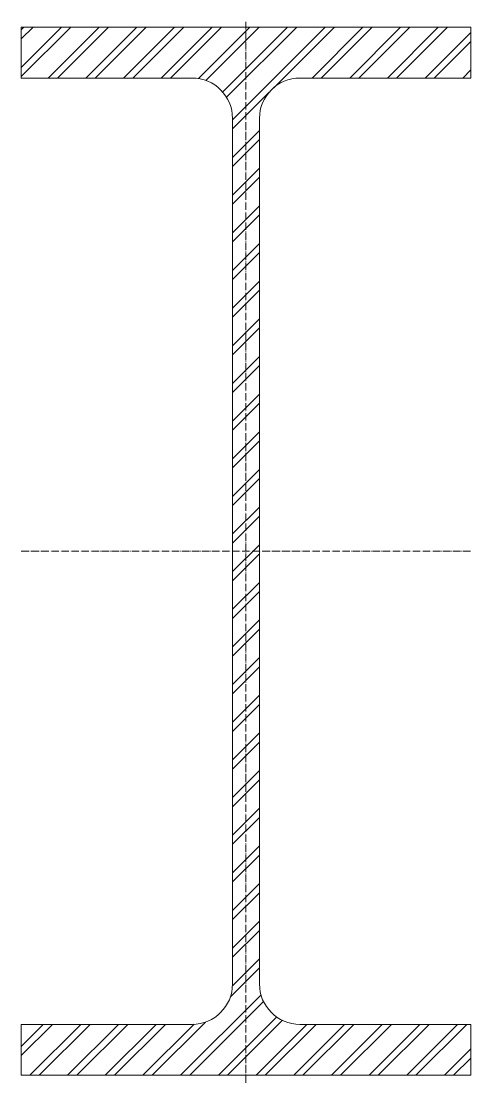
# Model space of a CAD drawing. Header units: metres. Extents: x -150 to 150, y -355 to 354.
import ezdxf

# ---------------------------------------------------------------- set-up
doc = ezdxf.new("R2010")
doc.units = ezdxf.units.M
doc.linetypes.add('MV_hartlijn_staal', pattern=[6.6, 5, -0.8, 0, -0.8])
doc.layers.add('A-DETL-GENF', color=92, linetype='Continuous', lineweight=18)

# ---------------------------------------------------------------- blocks, each defined once
blk = doc.blocks.new('28 Staalprofielen DIN_DIE_DILl 2d - DIN70-4447764-00_0 Basismaterialen')
at = {"layer": 'A-DETL-GENF', "lineweight": 13}
h = blk.add_hatch(dxfattribs=at)
h.set_pattern_fill('FP_544', color=256, style=0, pattern_type=2)
h.set_pattern_definition([(225, (2016.278, 899.157), (12.57236, -12.57236), []), (225, (2016.278, 880.107), (12.57236, -12.57236), [])])
h.paths.add_polyline_path([(150, 350), (-150, 350), (-150, 316), (-36, 316), (-32.45, 315.76), (-29.01, 315.08), (-25.67, 313.94), (-22.5, 312.38), (-19.57, 310.42), (-16.91, 308.09), (-14.58, 305.43), (-12.62, 302.5), (-11.06, 299.33), (-9.92, 295.99), (-9.24, 292.55), (-9, 289), (-9, -289), (-9.24, -292.55), (-9.92, -295.99), (-11.06, -299.33), (-12.62, -302.5), (-14.58, -305.43), (-16.91, -308.09), (-19.57, -310.42), (-22.5, -312.38), (-25.67, -313.94), (-29.01, -315.08), (-32.45, -315.76), (-36, -316), (-150, -316), (-150, -350), (150, -350), (150, -316), (36, -316), (32.45, -315.76), (29.01, -315.08), (25.67, -313.94), (22.5, -312.38), (19.57, -310.42), (16.91, -308.09), (14.58, -305.43), (12.62, -302.5), (11.06, -299.33), (9.92, -295.99), (9.24, -292.55), (9, -289), (9, 289), (9.24, 292.55), (9.92, 295.99), (11.06, 299.33), (12.62, 302.5), (14.58, 305.43), (16.91, 308.09), (19.57, 310.42), (22.5, 312.38), (25.67, 313.94), (29.01, 315.08), (32.45, 315.76), (36, 316), (150, 316), (150, 331.78)])
at = {"layer": 'A-DETL-GENF'}
for p, q in [((150, 350), (-150, 350)), ((-150, 350), (-150, 316)), ((150, 350), (-150, 350)), ((-150, 350), (-150, 316)), ((150, 316), (150, 350)), ((150, 350), (150, 316)), ((-150, 316), (-36, 316)), ((-150, 316), (-36, 316)), ((36, 316), (150, 316)), ((150, 316), (36, 316)), ((-9, 289), (-9, -289)), ((-9, -289), (-9, 289)), ((9, -289), (9, 289)), ((9, -289), (9, 289)), ((-36, -316), (-150, -316)), ((-150, -316), (-150, -350)), ((-150, -350), (-150, -316)), ((-150, -316), (-36, -316)), ((150, -316), (36, -316)), ((150, -316), (36, -316)), ((150, -350), (150, -316)), ((150, -350), (150, -316)), ((-150, -350), (150, -350)), ((150, -350), (-150, -350))]:
    blk.add_line(p, q, dxfattribs=at)
at = {"layer": 'A-DETL-GENF', "linetype": 'MV_hartlijn_staal', "lineweight": 13}
for p, q in [((0, -355), (0, 353.92)), ((-150, 0), (150, 0))]:
    blk.add_line(p, q, dxfattribs=at)
at = {"layer": 'A-DETL-GENF'}
for centre, start, end in [((-36, 289), 360, 90), ((-36, 289), 360, 90), ((36, 289), 90, 180), ((36, 289), 90, 180), ((-36, -289), 270, 360), ((-36, -289), 270, 0), ((36, -289), 180, 270), ((36, -289), 180, 270)]:
    blk.add_arc(centre, 27, start, end, dxfattribs=at)

msp = doc.modelspace()

# ---------------------------------------------------------------- block references
msp.add_blockref('28 Staalprofielen DIN_DIE_DILl 2d - DIN70-4447764-00_0 Basismaterialen', (0, 0))

doc.saveas('drawing.dxf')
